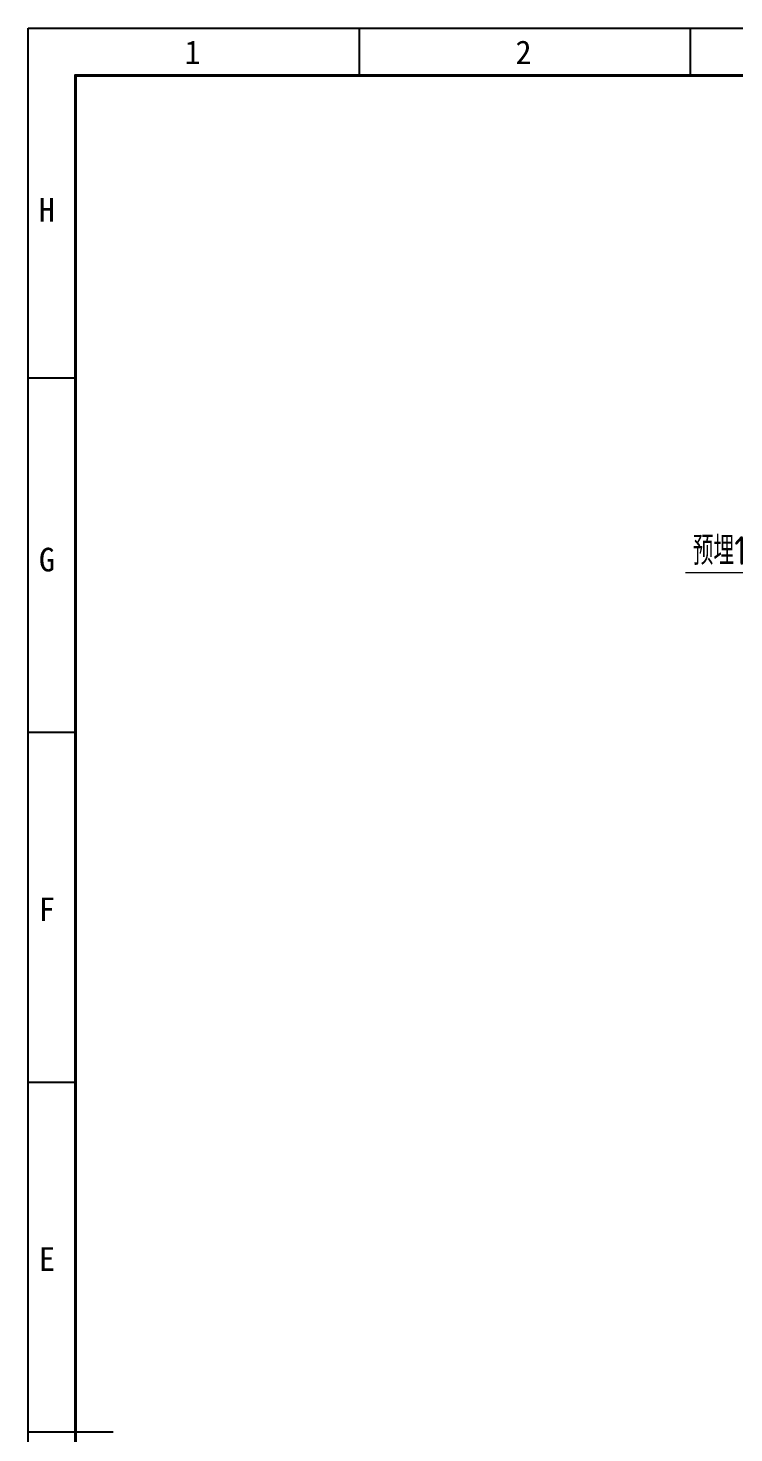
# Model space of a CAD drawing. Header units: millimetres. Extents: x 0 to 87554, y -20854 to 20404.
# Drawn here: x 59971 to 64872, y 9745 to 19505 of the extents above; entities that cross this region are included whole.
import ezdxf
from ezdxf.enums import TextEntityAlignment as Align

# ---------------------------------------------------------------- set-up
doc = ezdxf.new("R2010")
doc.units = ezdxf.units.MM
doc.layers.get('0').update_dxf_attribs({"lineweight": 15})
doc.layers.add('FORM', color=7, linetype='Continuous')
doc.styles.add('GB', font='gbenor.shx', dxfattribs={"bigfont": 'gbcbig.shx'})
doc.styles.add('KEHUA', font='STFANGSO.TTF')
doc.styles.get("Standard").update_dxf_attribs({"font": 'isocp.shx', "width": 0.707, "bigfont": 'hztxt.shx'})
doc.dimstyles.new('ZGS', dxfattribs={"dimtxt": 25, "dimasz": 10, "dimexe": 5, "dimexo": 3, "dimgap": 5, "dimtad": 1, "dimtoh": 1, "dimdec": 0, "dimtxsty": 'Standard', "dimcen": 10, "dimclrd": 95, "dimclre": 95, "dimclrt": 95, "dimadec": 0, "dimazin": 0, "dimtfac": 1, "dimtdec": 0, "dimtmove": 0, "dimatfit": 3, "dimfxl": 1, "dimlwd": 13, "dimlwe": 13, "dimarcsym": 0})

# ---------------------------------------------------------------- blocks, each defined once
blk = doc.blocks.new('KH01-M017S')
at = {"layer": 'FORM', "color": 4}
for p, q in [((35, 297), (35, 292)), ((70, 297), (70, 292)), ((0, 260), (5, 260)), ((0, 222.5), (5, 222.5)), ((0, 185.5), (5, 185.5)), ((0, 148.5), (9, 148.5))]:
    blk.add_line(p, q, dxfattribs=at)
at = {"layer": 'FORM', "color": 6}
blk.add_lwpolyline([(0, 297), (420, 297), (420, 0), (0, 0)], close=True, dxfattribs=at)
at = {"layer": 'FORM', "color": 8, "lineweight": 40}
blk.add_lwpolyline([(5, 5), (415, 5), (415, 292), (5, 292)], close=True, dxfattribs=at)
at = {"layer": 'FORM', "color": 4, "style": 'KEHUA'}
for s, p in [('1', (16.53, 293.19)), ('2', (51.53, 293.19)), ('H', (1.14, 276.52)), ('G', (1.14, 239.52)), ('F', (1.14, 202.52)), ('E', (1.14, 165.52))]:
    blk.add_text(s, height=2.5, dxfattribs=at).set_placement(p)
at = {"layer": 'FORM', "color": 8, "style": 'KEHUA'}
blk.add_attdef('公司名称', text='', height=2.5, dxfattribs=at).set_placement((284.94, 43.94), align=Align.MIDDLE_LEFT)
at = {"layer": 'FORM', "color": 4, "style": 'KEHUA'}
for tag, p in [('设计者', (369.07, 43.93)), ('工程名称', (299.91, 37.59)), ('审核者', (369.07, 37.93)), ('标准化', (369.07, 31.93)), ('批准者', (369.07, 25.93))]:
    blk.add_attdef(tag, text='', height=2.5, dxfattribs=at).set_placement(p, align=Align.MIDDLE_LEFT)
for tag, p in [('图纸名称', (299.91, 30.82)), ('产品型号', (299.91, 24.82)), ('版本', (299.91, 18.64)), ('页码', (299.91, 12.64))]:
    blk.add_attdef(tag, p, '', height=2.5, dxfattribs=at)

msp = doc.modelspace()

# ---------------------------------------------------------------- block references
at = {"xscale": 65.67391285754275, "yscale": 65.67391285754275, "zscale": 65.67391285754275}
msp.add_blockref('KH01-M017S', (59970.924, 0), dxfattribs=at)

# ---------------------------------------------------------------- texts
at = {"color": 34, "lineweight": 15, "insert": (64585.929, 15774.285), "char_height": 200, "width": 2067.61854, "attachment_point": 7, "style": 'GB'}
msp.add_mtext('预埋10#槽钢', dxfattribs=at)

# ---------------------------------------------------------------- leaders
at = {"color": 4, "lineweight": 13}
msp.add_leader([(66201.996, 14777.476), (65573.506, 15721.161), (64536.152, 15721.161)], dimstyle='ZGS', override={"dimasz": 100, "dimgap": 5, "dimtad": 0, "dimfxl": 30}, dxfattribs=at)

doc.saveas('drawing.dxf')
